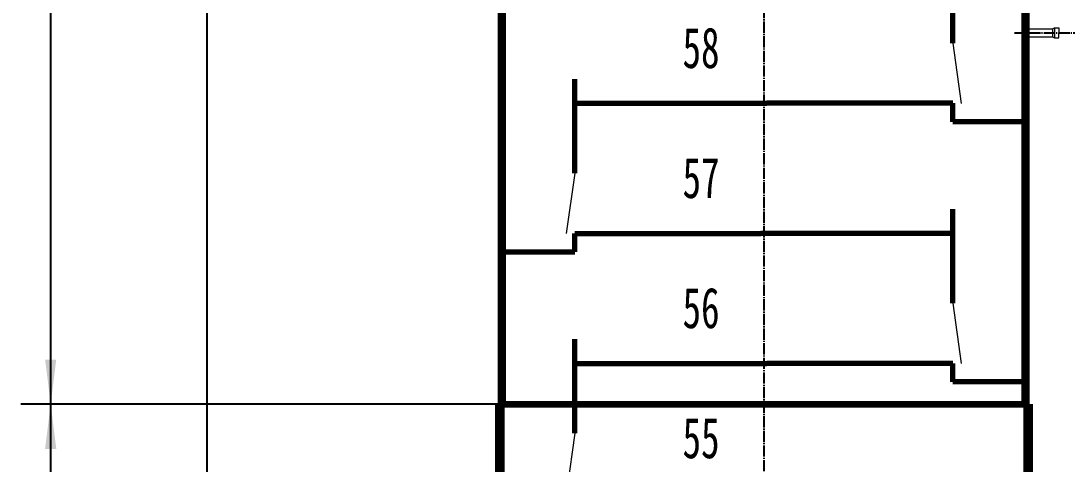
# Model space of a CAD drawing. Header units: millimetres. Extents: x -23892 to 57527, y -540 to 34444.
# Drawn here: x 2926 to 5714, y 26926 to 28109 of the extents above; entities that cross this region are included whole.
import ezdxf

# ---------------------------------------------------------------- set-up
doc = ezdxf.new("R2010")
doc.units = ezdxf.units.MM
doc.linetypes.add('EB_DASHDOT', pattern=[39, 30, -3, 3, -3])
doc.layers.get('0').update_dxf_attribs({"lineweight": 0})
for name, color, linetype, lineweight in [('CAXA0', 7, 'Continuous', 70), ('CAXA1', 1, 'EB_DASHDOT', 25), ('CAXA3', 7, 'Continuous', 25), ('CAXA4', 3, 'Continuous', 25)]:
    doc.layers.add(name, color=color, linetype=linetype, lineweight=lineweight)
doc.styles.add('UserTxtStyle1', font='', dxfattribs={"width": 0.667})
doc.styles.get('UserTxtStyle1').set_extended_font_data('FangSong')

msp = doc.modelspace()

# ---------------------------------------------------------------- hatches: boundary and pattern name
at = {"layer": 'CAXA4', "linetype": 'Continuous', "lineweight": 25}
for points in [[(3005.5136, 27085.5877), (3020.3861, 27204.5679), (2990.641, 27204.5679)], [(3005.5136, 27085.5877), (3020.3861, 26966.6075), (2990.641, 26966.6075)]]:
    msp.add_hatch(color=3, dxfattribs=at).paths.add_polyline_path(points, flags=0)

# ---------------------------------------------------------------- linework, layer by layer
for p, q in [((5607.8098, 28087.514), (5675.6939, 28087.514)), ((5675.6939, 28087.514), (5680.5922, 28090.3117)), ((5675.6939, 28087.514), (5675.6939, 28066.1462)), ((5680.5922, 28090.3117), (5692.207, 28090.3117)), ((5680.5922, 28090.3117), (5680.5922, 28063.3485)), ((5692.207, 28090.3117), (5692.207, 28076.8301)), ((5692.207, 28063.3485), (5692.207, 28076.8301)), ((5607.8098, 28066.1462), (5675.6939, 28066.1462)), ((5675.6939, 28066.1462), (5680.5922, 28063.3485)), ((5680.5922, 28063.3485), (5692.207, 28063.3485))]:
    msp.add_line(p, q)
at = {"color": 2}
for p, q in [((5409.5095, 28049.5165), (5432.0818, 27888.5466)), ((4402.1441, 27702.491), (4379.5718, 27541.5211)), ((5409.5095, 27355.4655), (5432.0818, 27194.4956)), ((4402.1441, 27008.4401), (4379.5718, 26847.4701))]:
    msp.add_line(p, q, dxfattribs=at)
at = {"layer": 'CAXA0', "linetype": 'Continuous', "lineweight": 70}
for p, q in [((4203.8438, 28721.565), (4203.8438, 27085.5877)), ((4211.7758, 28721.565), (4211.7758, 27085.5877)), ((5599.8778, 27085.5877), (5599.8778, 28554.497)), ((5607.8098, 27085.5877), (5607.8098, 28554.497))]:
    msp.add_line(p, q, dxfattribs=at)
at = {"layer": 'CAXA0', "color": 2, "linetype": 'Continuous', "lineweight": 70}
for p, q in [((5409.5095, 28049.5165), (5409.5095, 28300.1571)), ((4402.1441, 27702.491), (4402.1441, 27953.1316)), ((4402.1441, 27888.684), (4913.7588, 27888.684)), ((5409.5095, 27888.684), (4913.7588, 27888.684)), ((5409.5095, 27839.1089), (5409.5095, 27888.684)), ((5607.8098, 27839.1089), (5409.5095, 27839.1089)), ((5409.5095, 27355.4655), (5409.5095, 27606.1061)), ((4402.1441, 27541.6585), (4897.8948, 27541.6585)), ((4402.1441, 27492.0834), (4402.1441, 27541.6585)), ((5409.5095, 27541.6585), (4897.8948, 27541.6585)), ((4203.8438, 27492.0834), (4402.1441, 27492.0834)), ((4402.1441, 27008.4401), (4402.1441, 27259.0806)), ((4402.1441, 27194.633), (4913.7588, 27194.633)), ((5409.5095, 27194.633), (4913.7588, 27194.633)), ((5409.5095, 27145.058), (5409.5095, 27194.633)), ((5607.8098, 27145.058), (5409.5095, 27145.058))]:
    msp.add_line(p, q, dxfattribs=at)
at = {"layer": 'CAXA1', "color": 1, "linetype": 'EB_DASHDOT', "lineweight": 25}
msp.add_line((4905.8268, 29939.7841), (4905.8268, 3086.4182), dxfattribs=at)
at = {"layer": 'CAXA1'}
msp.add_line((5574.2246, 28076.8301), (5736.5551, 28076.8301), dxfattribs=at)
at = {"layer": 'CAXA3', "linetype": 'Continuous', "lineweight": 100}
for p, q in [((4197.8948, 27085.5877), (4197.8948, 7273.4303)), ((4197.8948, 27085.5877), (5613.7588, 27085.5877)), ((4205.8268, 27085.5877), (4205.8268, 7273.4303)), ((5605.8268, 27085.5877), (5605.8268, 7293.9502)), ((5613.7588, 27085.5877), (5613.7588, 7293.9502))]:
    msp.add_line(p, q, dxfattribs=at)
at = {"layer": 'CAXA4', "color": 3, "linetype": 'Continuous', "lineweight": 25}
for p, q in [((3005.5136, 27085.5877), (3005.5136, 29371.99)), ((3422.7841, 23030.3271), (3422.7841, 28582.735)), ((4197.8948, 27085.5877), (2926.1935, 27085.5877)), ((4197.8948, 27085.5877), (2926.1935, 27085.5877)), ((3005.5136, 15187.5707), (3005.5136, 27085.5877))]:
    msp.add_line(p, q, dxfattribs=at)

# ---------------------------------------------------------------- texts
at = {"layer": 'CAXA4', "color": 3, "lineweight": 25, "style": 'UserTxtStyle1', "width": 0.667}
for s, p in [('58', (4689.5503, 27982.6755)), ('57', (4689.5503, 27635.65)), ('56', (4689.5503, 27288.6245)), ('55', (4689.5503, 26941.599))]:
    msp.add_text(s, height=108.56941, dxfattribs=at).set_placement(p)

doc.saveas('drawing.dxf')
